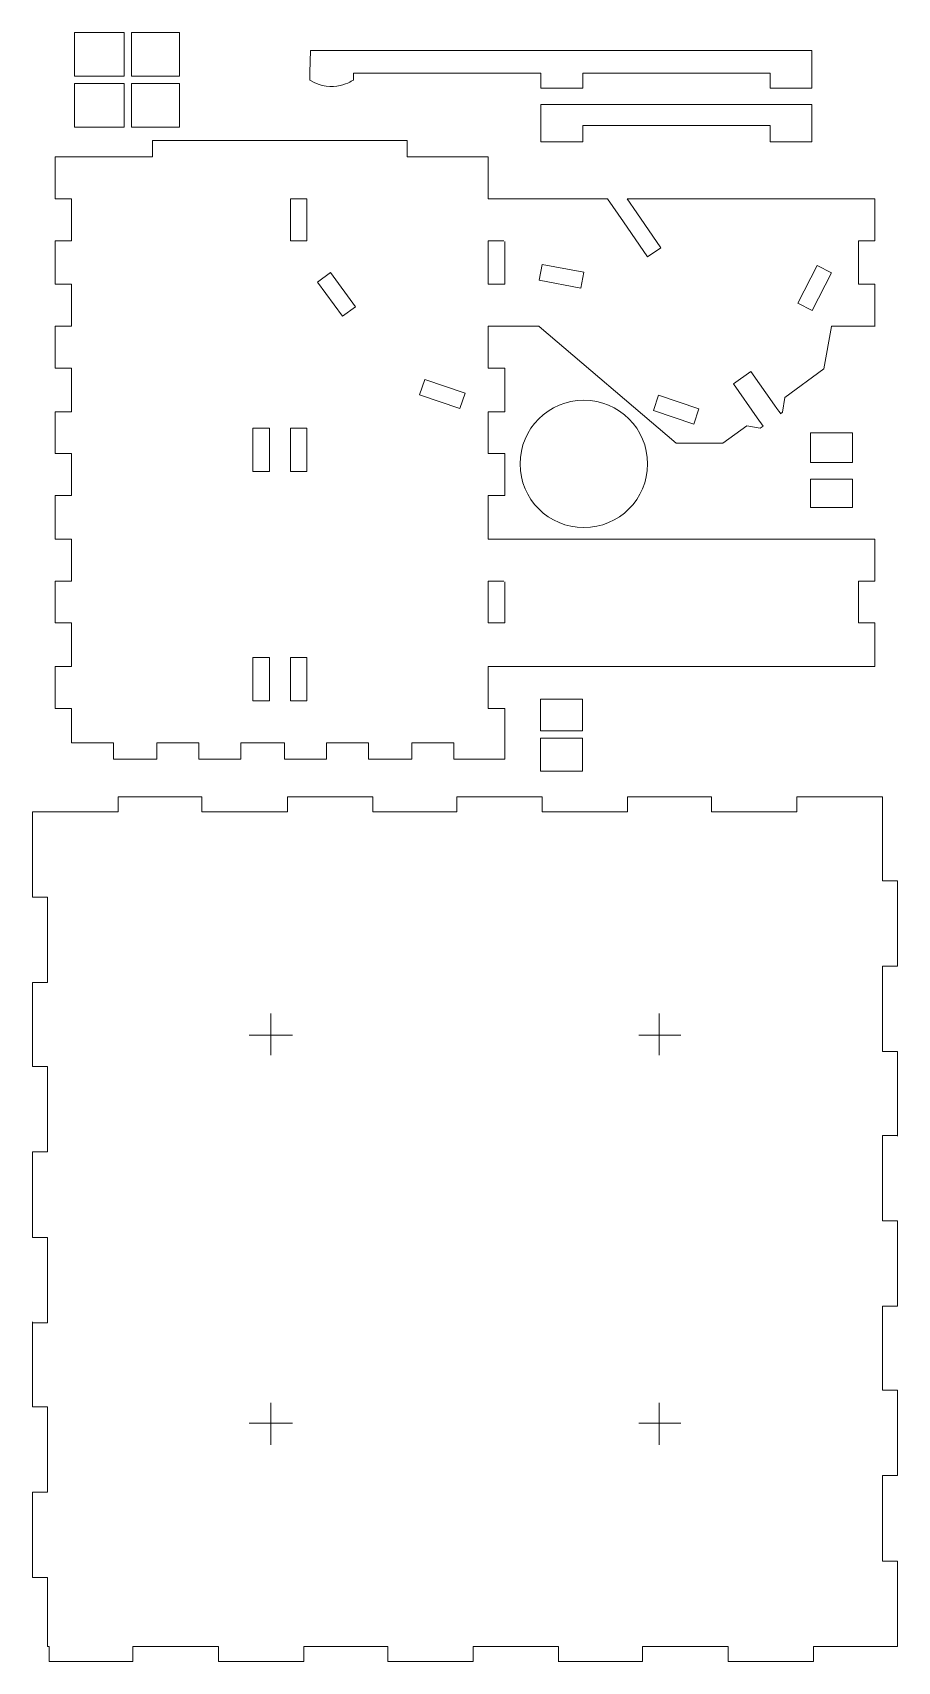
# Model space of a CAD drawing. Header units: millimetres. Extents: x -85 to 85, y -161 to 159.
import ezdxf

# ---------------------------------------------------------------- set-up
doc = ezdxf.new("R2010")
doc.units = ezdxf.units.MM
doc.header["$MEASUREMENT"] = 0
doc.layers.add('Layer 1', color=7, linetype='Continuous')

msp = doc.modelspace()

# ---------------------------------------------------------------- linework, layer by layer
at = {"layer": 'Layer 1', "color": 1, "lineweight": 9}
for points, knots in [([(-76.47, 158.89), (-76.47, 158.89), (-66.77, 158.89), (-66.77, 158.89), (-66.77, 158.89), (-66.77, 158.89), (-66.77, 150.37), (-66.77, 150.37), (-66.77, 150.37), (-66.77, 150.37), (-76.47, 150.37), (-76.47, 150.37), (-76.47, 150.37), (-76.47, 150.37), (-76.47, 158.89), (-76.47, 158.89)], [0, 0, 0, 0, 0.2, 0.2, 0.2, 0.2, 0.4, 0.4, 0.4, 0.4, 0.6, 0.6, 0.6, 0.6, 1, 1, 1, 1]), ([(-65.3, 158.89), (-65.3, 158.89), (-55.89, 158.89), (-55.89, 158.89), (-55.89, 158.89), (-55.89, 158.89), (-55.89, 150.37), (-55.89, 150.37), (-55.89, 150.37), (-55.89, 150.37), (-65.3, 150.37), (-65.3, 150.37), (-65.3, 150.37), (-65.3, 150.37), (-65.3, 158.89), (-65.3, 158.89)], [0, 0, 0, 0, 0.2, 0.2, 0.2, 0.2, 0.4, 0.4, 0.4, 0.4, 0.6, 0.6, 0.6, 0.6, 1, 1, 1, 1]), ([(-30.32, 149.58), (-25.91, 146.69), (-21.79, 149.58), (-21.79, 149.58), (-21.79, 149.58), (-21.79, 149.58), (-21.79, 150.96), (-21.79, 150.96), (-21.79, 150.96), (-21.79, 150.96), (14.95, 150.96), (14.95, 150.96), (14.95, 150.96), (14.95, 150.96), (14.95, 148.02), (14.95, 148.02), (14.95, 148.02), (14.95, 148.02), (23.19, 148.02), (23.19, 148.02), (23.19, 148.02), (23.19, 148.02), (23.19, 150.96), (23.19, 150.96), (23.19, 150.96), (23.19, 150.96), (59.93, 150.96), (59.93, 150.96), (59.93, 150.96), (59.93, 150.96), (59.93, 148.02), (59.93, 148.02), (59.93, 148.02), (59.93, 148.02), (68.16, 148.02), (68.16, 148.02), (68.16, 148.02), (68.16, 148.02), (68.16, 151.08), (68.16, 151.08), (68.16, 151.08), (68.16, 151.08), (68.16, 155.37), (68.16, 155.37), (68.16, 155.37), (68.16, 155.37), (-30.2, 155.37), (-30.2, 155.37), (-30.2, 155.37), (-30.2, 155.37), (-30.32, 151.08), (-30.32, 151.08), (-30.32, 151.08), (-30.32, 151.08), (-30.32, 149.58), (-30.32, 149.58)], [0, 0, 0, 0, 0.066667, 0.066667, 0.066667, 0.066667, 0.133333, 0.133333, 0.133333, 0.133333, 0.2, 0.2, 0.2, 0.2, 0.266667, 0.266667, 0.266667, 0.266667, 0.333333, 0.333333, 0.333333, 0.333333, 0.4, 0.4, 0.4, 0.4, 0.466667, 0.466667, 0.466667, 0.466667, 0.533333, 0.533333, 0.533333, 0.533333, 0.6, 0.6, 0.6, 0.6, 0.666667, 0.666667, 0.666667, 0.666667, 0.733333, 0.733333, 0.733333, 0.733333, 0.8, 0.8, 0.8, 0.8, 0.866667, 0.866667, 0.866667, 0.866667, 1, 1, 1, 1]), ([(-76.47, 148.9), (-76.47, 148.9), (-66.77, 148.9), (-66.77, 148.9), (-66.77, 148.9), (-66.77, 148.9), (-66.77, 140.37), (-66.77, 140.37), (-66.77, 140.37), (-66.77, 140.37), (-76.47, 140.37), (-76.47, 140.37), (-76.47, 140.37), (-76.47, 140.37), (-76.47, 148.9), (-76.47, 148.9)], [0, 0, 0, 0, 0.2, 0.2, 0.2, 0.2, 0.4, 0.4, 0.4, 0.4, 0.6, 0.6, 0.6, 0.6, 1, 1, 1, 1]), ([(-65.3, 148.9), (-65.3, 148.9), (-55.89, 148.9), (-55.89, 148.9), (-55.89, 148.9), (-55.89, 148.9), (-55.89, 140.37), (-55.89, 140.37), (-55.89, 140.37), (-55.89, 140.37), (-65.3, 140.37), (-65.3, 140.37), (-65.3, 140.37), (-65.3, 140.37), (-65.3, 148.9), (-65.3, 148.9)], [0, 0, 0, 0, 0.2, 0.2, 0.2, 0.2, 0.4, 0.4, 0.4, 0.4, 0.6, 0.6, 0.6, 0.6, 1, 1, 1, 1]), ([(14.95, 137.43), (14.95, 137.43), (23.19, 137.43), (23.19, 137.43), (23.19, 137.43), (23.19, 137.43), (23.19, 140.67), (23.19, 140.67), (23.19, 140.67), (23.19, 140.67), (59.93, 140.67), (59.93, 140.67), (59.93, 140.67), (59.93, 140.67), (59.93, 137.43), (59.93, 137.43), (59.93, 137.43), (59.93, 137.43), (68.16, 137.43), (68.16, 137.43), (68.16, 137.43), (68.16, 137.43), (68.16, 140.59), (68.16, 140.59), (68.16, 140.59), (68.16, 140.59), (68.16, 144.78), (68.16, 144.78), (68.16, 144.78), (68.16, 144.78), (14.95, 144.78), (14.95, 144.78), (14.95, 144.78), (14.95, 144.78), (14.95, 144.78), (14.95, 144.78), (14.95, 144.78), (14.95, 144.78), (14.95, 137.43), (14.95, 137.43)], [0, 0, 0, 0, 0.090909, 0.090909, 0.090909, 0.090909, 0.181818, 0.181818, 0.181818, 0.181818, 0.272727, 0.272727, 0.272727, 0.272727, 0.363636, 0.363636, 0.363636, 0.363636, 0.454545, 0.454545, 0.454545, 0.454545, 0.545455, 0.545455, 0.545455, 0.545455, 0.636364, 0.636364, 0.636364, 0.636364, 0.727273, 0.727273, 0.727273, 0.727273, 0.818182, 0.818182, 0.818182, 0.818182, 1, 1, 1, 1]), ([(55.36, 81.77), (55.36, 81.77), (50.7, 78.35), (50.7, 78.35), (50.7, 78.35), (50.7, 78.35), (41.53, 78.35), (41.53, 78.35), (41.53, 78.35), (41.53, 78.35), (14.66, 101.25), (14.66, 101.25), (14.66, 101.25), (14.66, 101.25), (14.66, 101.28), (14.66, 101.28), (14.66, 101.28), (14.66, 101.28), (7.9, 101.28), (7.9, 101.28), (7.9, 101.28), (7.9, 101.28), (4.67, 101.28), (4.67, 101.28), (4.67, 101.28), (4.67, 101.28), (4.67, 93.04), (4.67, 93.04), (4.67, 93.04), (4.67, 93.04), (7.9, 93.04), (7.9, 93.04), (7.9, 93.04), (7.9, 93.04), (7.9, 84.52), (7.9, 84.52), (7.9, 84.52), (7.9, 84.52), (4.67, 84.52), (4.67, 84.52), (4.67, 84.52), (4.67, 84.52), (4.67, 76.29), (4.67, 76.29), (4.67, 76.29), (4.67, 76.29), (7.9, 76.29), (7.9, 76.29), (7.9, 76.29), (7.9, 76.29), (7.9, 68.06), (7.9, 68.06), (7.9, 68.06), (7.9, 68.06), (4.67, 68.06), (4.67, 68.06), (4.67, 68.06), (4.67, 68.06), (4.67, 59.53), (4.67, 59.53), (4.67, 59.53), (4.67, 59.53), (7.9, 59.53), (7.9, 59.53), (7.9, 59.53), (7.9, 59.53), (80.51, 59.53), (80.51, 59.53), (80.51, 59.53), (80.51, 59.53), (80.51, 51.3), (80.51, 51.3), (80.51, 51.3), (80.51, 51.3), (77.28, 51.3), (77.28, 51.3), (77.28, 51.3), (77.28, 51.3), (77.28, 43.07), (77.28, 43.07), (77.28, 43.07), (77.28, 43.07), (80.51, 43.07), (80.51, 43.07), (80.51, 43.07), (80.51, 43.07), (80.51, 34.6), (80.51, 34.6), (80.51, 34.6), (80.51, 34.6), (80.51, 34.61), (80.51, 34.61), (80.51, 34.61), (80.51, 34.61), (80.51, 34.54), (80.51, 34.54), (80.51, 34.54), (80.51, 34.54), (7.85, 34.54), (7.85, 34.54), (7.85, 34.54), (7.85, 34.54), (4.67, 34.54), (4.67, 34.54), (4.67, 34.54), (4.67, 34.54), (4.67, 26.31), (4.67, 26.31), (4.67, 26.31), (4.67, 26.31), (7.9, 26.31), (7.9, 26.31), (7.9, 26.31), (7.9, 26.31), (7.9, 16.32), (7.9, 16.32), (7.9, 16.32), (7.9, 16.32), (-2.1, 16.32), (-2.1, 16.32), (-2.1, 16.32), (-2.1, 16.32), (-2.1, 19.55), (-2.1, 19.55), (-2.1, 19.55), (-2.1, 19.55), (-10.33, 19.55), (-10.33, 19.55), (-10.33, 19.55), (-10.33, 19.55), (-10.33, 16.32), (-10.33, 16.32), (-10.33, 16.32), (-10.33, 16.32), (-18.73, 16.32), (-18.73, 16.32), (-18.73, 16.32), (-18.73, 16.32), (-18.85, 16.32), (-18.85, 16.32), (-18.85, 16.32), (-18.85, 16.32), (-18.85, 19.55), (-18.85, 19.55), (-18.85, 19.55), (-18.85, 19.55), (-27.08, 19.55), (-27.08, 19.55), (-27.08, 19.55), (-27.08, 19.55), (-27.08, 16.32), (-27.08, 16.32), (-27.08, 16.32), (-27.08, 16.32), (-35.31, 16.32), (-35.31, 16.32), (-35.31, 16.32), (-35.31, 16.32), (-35.31, 19.55), (-35.31, 19.55), (-35.31, 19.55), (-35.31, 19.55), (-43.84, 19.55), (-43.84, 19.55), (-43.84, 19.55), (-43.84, 19.55), (-43.84, 16.32), (-43.84, 16.32), (-43.84, 16.32), (-43.84, 16.32), (-52.07, 16.32), (-52.07, 16.32), (-52.07, 16.32), (-52.07, 16.32), (-52.07, 19.55), (-52.07, 19.55), (-52.07, 19.55), (-52.07, 19.55), (-60.3, 19.55), (-60.3, 19.55), (-60.3, 19.55), (-60.3, 19.55), (-60.3, 16.32), (-60.3, 16.32), (-60.3, 16.32), (-60.3, 16.32), (-68.83, 16.32), (-68.83, 16.32), (-68.83, 16.32), (-68.83, 16.32), (-68.83, 19.55), (-68.83, 19.55), (-68.83, 19.55), (-68.83, 19.55), (-77.05, 19.55), (-77.05, 19.55), (-77.05, 19.55), (-77.05, 19.55), (-77.06, 19.55), (-77.06, 19.55), (-77.06, 19.55), (-77.06, 19.55), (-77.06, 26.31), (-77.06, 26.31), (-77.06, 26.31), (-77.06, 26.31), (-80.29, 26.31), (-80.29, 26.31), (-80.29, 26.31), (-80.29, 26.31), (-80.29, 34.54), (-80.29, 34.54), (-80.29, 34.54), (-80.29, 34.54), (-77.06, 34.54), (-77.06, 34.54), (-77.06, 34.54), (-77.06, 34.54), (-77.06, 43.07), (-77.06, 43.07), (-77.06, 43.07), (-77.06, 43.07), (-80.29, 43.07), (-80.29, 43.07), (-80.29, 43.07), (-80.29, 43.07), (-80.29, 51.26), (-80.29, 51.26), (-80.29, 51.26), (-80.29, 51.26), (-80.29, 51.3), (-80.29, 51.3), (-80.29, 51.3), (-80.29, 51.3), (-77.06, 51.3), (-77.06, 51.3), (-77.06, 51.3), (-77.06, 51.3), (-77.06, 59.53), (-77.06, 59.53), (-77.06, 59.53), (-77.06, 59.53), (-80.29, 59.53), (-80.29, 59.53), (-80.29, 59.53), (-80.29, 59.53), (-80.29, 68.06), (-80.29, 68.06), (-80.29, 68.06), (-80.29, 68.06), (-77.06, 68.06), (-77.06, 68.06), (-77.06, 68.06), (-77.06, 68.06), (-77.06, 76.29), (-77.06, 76.29), (-77.06, 76.29), (-77.06, 76.29), (-80.29, 76.29), (-80.29, 76.29), (-80.29, 76.29), (-80.29, 76.29), (-80.29, 84.52), (-80.29, 84.52), (-80.29, 84.52), (-80.29, 84.52), (-77.06, 84.52), (-77.06, 84.52), (-77.06, 84.52), (-77.06, 84.52), (-77.06, 93.04), (-77.06, 93.04), (-77.06, 93.04), (-77.06, 93.04), (-80.29, 93.04), (-80.29, 93.04), (-80.29, 93.04), (-80.29, 93.04), (-80.29, 101.28), (-80.29, 101.28), (-80.29, 101.28), (-80.29, 101.28), (-77.06, 101.28), (-77.06, 101.28), (-77.06, 101.28), (-77.06, 101.28), (-77.06, 109.51), (-77.06, 109.51), (-77.06, 109.51), (-77.06, 109.51), (-80.29, 109.51), (-80.29, 109.51), (-80.29, 109.51), (-80.29, 109.51), (-80.29, 117.92), (-80.29, 117.92), (-80.29, 117.92), (-80.29, 117.92), (-80.29, 118.03), (-80.29, 118.03), (-80.29, 118.03), (-80.29, 118.03), (-77.06, 118.03), (-77.06, 118.03), (-77.06, 118.03), (-77.06, 118.03), (-77.06, 126.26), (-77.06, 126.26), (-77.06, 126.26), (-77.06, 126.26), (-80.29, 126.26), (-80.29, 126.26), (-80.29, 126.26), (-80.29, 126.26), (-80.29, 134.49), (-80.29, 134.49), (-80.29, 134.49), (-80.29, 134.49), (-77.06, 134.49), (-77.06, 134.49), (-77.06, 134.49), (-77.06, 134.49), (-61.18, 134.49), (-61.18, 134.49), (-61.18, 134.49), (-61.18, 134.49), (-61.18, 137.73), (-61.18, 137.73), (-61.18, 137.73), (-61.18, 137.73), (-44.51, 137.73), (-44.51, 137.73), (-44.51, 137.73), (-44.51, 137.73), (-27.86, 137.73), (-27.86, 137.73), (-27.86, 137.73), (-27.86, 137.73), (-11.21, 137.73), (-11.21, 137.73), (-11.21, 137.73), (-11.21, 137.73), (-11.21, 134.49), (-11.21, 134.49), (-11.21, 134.49), (-11.21, 134.49), (4.67, 134.49), (4.67, 134.49), (4.67, 134.49), (4.67, 134.49), (4.67, 126.26), (4.67, 126.26), (4.67, 126.26), (4.67, 126.26), (7.9, 126.26), (7.9, 126.26), (7.9, 126.26), (7.9, 126.26), (28.09, 126.26), (28.09, 126.26), (28.09, 126.26), (28.09, 126.26), (31.18, 121.77), (31.18, 121.77), (31.18, 121.77), (31.18, 121.77), (35.9, 114.9), (35.9, 114.9), (35.9, 114.9), (35.9, 114.9), (38.51, 116.69), (38.51, 116.69), (38.51, 116.69), (38.51, 116.69), (33.79, 123.56), (33.79, 123.56), (33.79, 123.56), (33.79, 123.56), (31.93, 126.26), (31.93, 126.26), (31.93, 126.26), (31.93, 126.26), (31.93, 126.26), (31.93, 126.26), (31.93, 126.26), (31.93, 126.26), (80.51, 126.26), (80.51, 126.26), (80.51, 126.26), (80.51, 126.26), (80.51, 118.03), (80.51, 118.03), (80.51, 118.03), (80.51, 118.03), (77.28, 118.03), (77.28, 118.03), (77.28, 118.03), (77.28, 118.03), (77.28, 109.51), (77.28, 109.51), (77.28, 109.51), (77.28, 109.51), (80.51, 109.51), (80.51, 109.51), (80.51, 109.51), (80.51, 109.51), (80.51, 101.26), (80.51, 101.26), (80.51, 101.26), (80.51, 101.26), (80.51, 101.28), (80.51, 101.28), (80.51, 101.28), (80.51, 101.28), (71.98, 101.28), (71.98, 101.28), (71.98, 101.28), (71.98, 101.28), (71.98, 101.25), (71.98, 101.25), (71.98, 101.25), (71.98, 101.25), (70.52, 92.92), (70.52, 92.92), (70.52, 92.92), (70.52, 92.92), (62.87, 87.29), (62.87, 87.29), (62.87, 87.29), (62.87, 87.29), (62.87, 87.3), (62.87, 87.3), (62.87, 87.3), (62.87, 87.3), (62.41, 84.4), (62.41, 84.4), (62.41, 84.4), (62.41, 84.4), (62.02, 84.13), (62.02, 84.13), (62.02, 84.13), (62.02, 84.13), (61.45, 84.93), (60.84, 85.81), (60.84, 85.81), (60.84, 85.81), (56.2, 92.39), (56.2, 92.39), (56.2, 92.39), (56.2, 92.39), (52.75, 89.96), (52.75, 89.96), (52.75, 89.96), (52.75, 89.96), (57.44, 83.31), (57.44, 83.31), (57.44, 83.31), (57.44, 83.31), (58.58, 81.7), (58.58, 81.7), (58.58, 81.7), (58.58, 81.7), (58, 81.29), (58, 81.29), (58, 81.29), (58, 81.29), (55.37, 81.75), (55.37, 81.75)], [0, 0, 0, 0, 0.008475, 0.008475, 0.008475, 0.008475, 0.016949, 0.016949, 0.016949, 0.016949, 0.025424, 0.025424, 0.025424, 0.025424, 0.033898, 0.033898, 0.033898, 0.033898, 0.042373, 0.042373, 0.042373, 0.042373, 0.050847, 0.050847, 0.050847, 0.050847, 0.059322, 0.059322, 0.059322, 0.059322, 0.067797, 0.067797, 0.067797, 0.067797, 0.076271, 0.076271, 0.076271, 0.076271, 0.084746, 0.084746, 0.084746, 0.084746, 0.09322, 0.09322, 0.09322, 0.09322, 0.101695, 0.101695, 0.101695, 0.101695, 0.110169, 0.110169, 0.110169, 0.11017, 0.118644, 0.118644, 0.118644, 0.118644, 0.127119, 0.127119, 0.127119, 0.127119, 0.135593, 0.135593, 0.135593, 0.135593, 0.144068, 0.144068, 0.144068, 0.144068, 0.152542, 0.152542, 0.152542, 0.152542, 0.161017, 0.161017, 0.161017, 0.161017, 0.169492, 0.169492, 0.169492, 0.169492, 0.177966, 0.177966, 0.177966, 0.177966, 0.186441, 0.186441, 0.186441, 0.186441, 0.194915, 0.194915, 0.194915, 0.194915, 0.20339, 0.20339, 0.20339, 0.20339, 0.211864, 0.211864, 0.211864, 0.211864, 0.220339, 0.220339, 0.220339, 0.220339, 0.228814, 0.228814, 0.228814, 0.228814, 0.237288, 0.237288, 0.237288, 0.237288, 0.245763, 0.245763, 0.245763, 0.245763, 0.254237, 0.254237, 0.254237, 0.254237, 0.262712, 0.262712, 0.262712, 0.262712, 0.271186, 0.271186, 0.271186, 0.271186, 0.279661, 0.279661, 0.279661, 0.279661, 0.288136, 0.288136, 0.288136, 0.288136, 0.29661, 0.29661, 0.29661, 0.29661, 0.305085, 0.305085, 0.305085, 0.305085, 0.313559, 0.313559, 0.313559, 0.313559, 0.322034, 0.322034, 0.322034, 0.322034, 0.330508, 0.330508, 0.330508, 0.330508, 0.338983, 0.338983, 0.338983, 0.338983, 0.347458, 0.347458, 0.347458, 0.347458, 0.355932, 0.355932, 0.355932, 0.355932, 0.364407, 0.364407, 0.364407, 0.364407, 0.372881, 0.372881, 0.372881, 0.372881, 0.381356, 0.381356, 0.381356, 0.381356, 0.389831, 0.389831, 0.389831, 0.389831, 0.398305, 0.398305, 0.398305, 0.398305, 0.40678, 0.40678, 0.40678, 0.40678, 0.415254, 0.415254, 0.415254, 0.415254, 0.423729, 0.423729, 0.423729, 0.423729, 0.432203, 0.432203, 0.432203, 0.432203, 0.440678, 0.440678, 0.440678, 0.440678, 0.449153, 0.449153, 0.449153, 0.449153, 0.457627, 0.457627, 0.457627, 0.457627, 0.466102, 0.466102, 0.466102, 0.466102, 0.474576, 0.474576, 0.474576, 0.474576, 0.483051, 0.483051, 0.483051, 0.483051, 0.491525, 0.491525, 0.491525, 0.491525, 0.5, 0.5, 0.5, 0.5, 0.508475, 0.508475, 0.508475, 0.508475, 0.516949, 0.516949, 0.516949, 0.516949, 0.525424, 0.525424, 0.525424, 0.525424, 0.533898, 0.533898, 0.533898, 0.533898, 0.542373, 0.542373, 0.542373, 0.542373, 0.550847, 0.550847, 0.550847, 0.550847, 0.559322, 0.559322, 0.559322, 0.559322, 0.567797, 0.567797, 0.567797, 0.567797, 0.576271, 0.576271, 0.576271, 0.576271, 0.584746, 0.584746, 0.584746, 0.584746, 0.59322, 0.59322, 0.59322, 0.59322, 0.601695, 0.601695, 0.601695, 0.601695, 0.610169, 0.610169, 0.610169, 0.61017, 0.618644, 0.618644, 0.618644, 0.618644, 0.627119, 0.627119, 0.627119, 0.627119, 0.635593, 0.635593, 0.635593, 0.635593, 0.644068, 0.644068, 0.644068, 0.644068, 0.652542, 0.652542, 0.652542, 0.652542, 0.661017, 0.661017, 0.661017, 0.661017, 0.669492, 0.669492, 0.669492, 0.669492, 0.677966, 0.677966, 0.677966, 0.677966, 0.686441, 0.686441, 0.686441, 0.686441, 0.694915, 0.694915, 0.694915, 0.694915, 0.70339, 0.70339, 0.70339, 0.70339, 0.711864, 0.711864, 0.711864, 0.711864, 0.720339, 0.720339, 0.720339, 0.720339, 0.728814, 0.728814, 0.728814, 0.728814, 0.737288, 0.737288, 0.737288, 0.737288, 0.745763, 0.745763, 0.745763, 0.745763, 0.754237, 0.754237, 0.754237, 0.754237, 0.762712, 0.762712, 0.762712, 0.762712, 0.771186, 0.771186, 0.771186, 0.771186, 0.779661, 0.779661, 0.779661, 0.779661, 0.788136, 0.788136, 0.788136, 0.788136, 0.79661, 0.79661, 0.79661, 0.79661, 0.805085, 0.805085, 0.805085, 0.805085, 0.813559, 0.813559, 0.813559, 0.813559, 0.822034, 0.822034, 0.822034, 0.822034, 0.830508, 0.830508, 0.830508, 0.830508, 0.838983, 0.838983, 0.838983, 0.838983, 0.847458, 0.847458, 0.847458, 0.847458, 0.855932, 0.855932, 0.855932, 0.855932, 0.864407, 0.864407, 0.864407, 0.864407, 0.872881, 0.872881, 0.872881, 0.872881, 0.881356, 0.881356, 0.881356, 0.881356, 0.889831, 0.889831, 0.889831, 0.889831, 0.898305, 0.898305, 0.898305, 0.898305, 0.90678, 0.90678, 0.90678, 0.90678, 0.915254, 0.915254, 0.915254, 0.915254, 0.923729, 0.923729, 0.923729, 0.923729, 0.932203, 0.932203, 0.932203, 0.932203, 0.940678, 0.940678, 0.940678, 0.940678, 0.949153, 0.949153, 0.949153, 0.949153, 0.957627, 0.957627, 0.957627, 0.957627, 0.966102, 0.966102, 0.966102, 0.966102, 0.974576, 0.974576, 0.974576, 0.974576, 0.983051, 0.983051, 0.983051, 0.983051, 1, 1, 1, 1]), ([(-34.14, 118.03), (-34.14, 118.03), (-30.9, 118.03), (-30.9, 118.03), (-30.9, 118.03), (-30.9, 118.03), (-30.9, 126.26), (-30.9, 126.26), (-30.9, 126.26), (-30.9, 126.26), (-34.14, 126.26), (-34.14, 126.26), (-34.14, 126.26), (-34.14, 126.26), (-34.14, 118.03), (-34.14, 118.03)], [0, 0, 0, 0, 0.2, 0.2, 0.2, 0.2, 0.4, 0.4, 0.4, 0.4, 0.6, 0.6, 0.6, 0.6, 1, 1, 1, 1]), ([(7.75, 118.03), (7.75, 118.03), (4.67, 118.03), (4.67, 118.03), (4.67, 118.03), (4.67, 118.03), (4.67, 117.92), (4.67, 117.92), (4.67, 117.92), (4.67, 117.92), (4.67, 109.51), (4.67, 109.51), (4.67, 109.51), (4.67, 109.51), (7.9, 109.51), (7.9, 109.51), (7.9, 109.51), (7.9, 109.51), (7.9, 117.89), (7.9, 117.89)], [0, 0, 0, 0, 0.166667, 0.166667, 0.166667, 0.166667, 0.333333, 0.333333, 0.333333, 0.333333, 0.5, 0.5, 0.5, 0.5, 0.666667, 0.666667, 0.666667, 0.666667, 1, 1, 1, 1]), ([(22.84, 108.77), (22.84, 108.77), (23.42, 111.89), (23.42, 111.89), (23.42, 111.89), (23.42, 111.89), (15.22, 113.4), (15.22, 113.4), (15.22, 113.4), (15.22, 113.4), (14.65, 110.29), (14.65, 110.29), (14.65, 110.29), (14.65, 110.29), (22.84, 108.77), (22.84, 108.77)], [0, 0, 0, 0, 0.2, 0.2, 0.2, 0.2, 0.4, 0.4, 0.4, 0.4, 0.6, 0.6, 0.6, 0.6, 1, 1, 1, 1]), ([(65.37, 105.79), (65.37, 105.79), (68.19, 104.34), (68.19, 104.34), (68.19, 104.34), (68.19, 104.34), (72.01, 111.75), (72.01, 111.75), (72.01, 111.75), (72.01, 111.75), (69.19, 113.2), (69.19, 113.2), (69.19, 113.2), (69.19, 113.2), (65.37, 105.79), (65.37, 105.79)], [0, 0, 0, 0, 0.2, 0.2, 0.2, 0.2, 0.4, 0.4, 0.4, 0.4, 0.6, 0.6, 0.6, 0.6, 1, 1, 1, 1]), ([(-23.92, 103.23), (-23.92, 103.23), (-21.36, 105.1), (-21.36, 105.1), (-21.36, 105.1), (-21.36, 105.1), (-26.28, 111.82), (-26.28, 111.82), (-26.28, 111.82), (-26.28, 111.82), (-28.84, 109.95), (-28.84, 109.95), (-28.84, 109.95), (-28.84, 109.95), (-23.92, 103.23), (-23.92, 103.23)], [0, 0, 0, 0, 0.2, 0.2, 0.2, 0.2, 0.4, 0.4, 0.4, 0.4, 0.6, 0.6, 0.6, 0.6, 1, 1, 1, 1]), ([(-0.89, 85.15), (-0.89, 85.15), (0.11, 88.16), (0.11, 88.16), (0.11, 88.16), (0.11, 88.16), (-7.79, 90.81), (-7.79, 90.81), (-7.79, 90.81), (-7.79, 90.81), (-8.79, 87.81), (-8.79, 87.81), (-8.79, 87.81), (-8.79, 87.81), (-0.89, 85.15), (-0.89, 85.15)], [0, 0, 0, 0, 0.2, 0.2, 0.2, 0.2, 0.4, 0.4, 0.4, 0.4, 0.6, 0.6, 0.6, 0.6, 1, 1, 1, 1]), ([(10.92, 74.28), (10.92, 81.18), (16.51, 86.78), (23.42, 86.78), (23.42, 86.78), (30.32, 86.78), (35.92, 81.18), (35.92, 74.28), (35.92, 74.28), (35.92, 67.38), (30.32, 61.78), (23.42, 61.78), (23.42, 61.78), (16.51, 61.78), (10.92, 67.38), (10.92, 74.28)], [0, 0, 0, 0, 0.2, 0.2, 0.2, 0.2, 0.4, 0.4, 0.4, 0.4, 0.6, 0.6, 0.6, 0.6, 1, 1, 1, 1]), ([(44.98, 82.1), (44.98, 82.1), (45.99, 85.1), (45.99, 85.1), (45.99, 85.1), (45.99, 85.1), (38.09, 87.75), (38.09, 87.75), (38.09, 87.75), (38.09, 87.75), (37.08, 84.75), (37.08, 84.75), (37.08, 84.75), (37.08, 84.75), (44.98, 82.1), (44.98, 82.1)], [0, 0, 0, 0, 0.2, 0.2, 0.2, 0.2, 0.4, 0.4, 0.4, 0.4, 0.6, 0.6, 0.6, 0.6, 1, 1, 1, 1]), ([(-41.49, 72.76), (-41.49, 72.76), (-38.25, 72.76), (-38.25, 72.76), (-38.25, 72.76), (-38.25, 72.76), (-38.25, 81.29), (-38.25, 81.29), (-38.25, 81.29), (-38.25, 81.29), (-41.49, 81.29), (-41.49, 81.29), (-41.49, 81.29), (-41.49, 81.29), (-41.49, 72.76), (-41.49, 72.76)], [0, 0, 0, 0, 0.2, 0.2, 0.2, 0.2, 0.4, 0.4, 0.4, 0.4, 0.6, 0.6, 0.6, 0.6, 1, 1, 1, 1]), ([(-34.14, 72.76), (-34.14, 72.76), (-30.9, 72.76), (-30.9, 72.76), (-30.9, 72.76), (-30.9, 72.76), (-30.9, 81.29), (-30.9, 81.29), (-30.9, 81.29), (-30.9, 81.29), (-34.14, 81.29), (-34.14, 81.29), (-34.14, 81.29), (-34.14, 81.29), (-34.14, 72.76), (-34.14, 72.76)], [0, 0, 0, 0, 0.2, 0.2, 0.2, 0.2, 0.4, 0.4, 0.4, 0.4, 0.6, 0.6, 0.6, 0.6, 1, 1, 1, 1]), ([(76.1, 74.52), (76.1, 74.52), (67.87, 74.52), (67.87, 74.52), (67.87, 74.52), (67.87, 74.52), (67.87, 80.4), (67.87, 80.4), (67.87, 80.4), (67.87, 80.4), (76.1, 80.4), (76.1, 80.4), (76.1, 80.4), (76.1, 80.4), (76.1, 74.52), (76.1, 74.52)], [0, 0, 0, 0, 0.2, 0.2, 0.2, 0.2, 0.4, 0.4, 0.4, 0.4, 0.6, 0.6, 0.6, 0.6, 1, 1, 1, 1]), ([(76.1, 65.71), (76.1, 65.71), (67.87, 65.71), (67.87, 65.71), (67.87, 65.71), (67.87, 65.71), (67.87, 71.29), (67.87, 71.29), (67.87, 71.29), (67.87, 71.29), (76.1, 71.29), (76.1, 71.29), (76.1, 71.29), (76.1, 71.29), (76.1, 65.71), (76.1, 65.71)], [0, 0, 0, 0, 0.2, 0.2, 0.2, 0.2, 0.4, 0.4, 0.4, 0.4, 0.6, 0.6, 0.6, 0.6, 1, 1, 1, 1]), ([(7.75, 51.3), (7.75, 51.3), (4.67, 51.3), (4.67, 51.3), (4.67, 51.3), (4.67, 51.3), (4.67, 51.26), (4.67, 51.26), (4.67, 51.26), (4.67, 51.26), (4.67, 43.07), (4.67, 43.07), (4.67, 43.07), (4.67, 43.07), (7.9, 43.07), (7.9, 43.07), (7.9, 43.07), (7.9, 43.07), (7.9, 51.15), (7.9, 51.15)], [0, 0, 0, 0, 0.166667, 0.166667, 0.166667, 0.166667, 0.333333, 0.333333, 0.333333, 0.333333, 0.5, 0.5, 0.5, 0.5, 0.666667, 0.666667, 0.666667, 0.666667, 1, 1, 1, 1]), ([(-41.49, 27.78), (-41.49, 27.78), (-38.25, 27.78), (-38.25, 27.78), (-38.25, 27.78), (-38.25, 27.78), (-38.25, 36.31), (-38.25, 36.31), (-38.25, 36.31), (-38.25, 36.31), (-41.49, 36.31), (-41.49, 36.31), (-41.49, 36.31), (-41.49, 36.31), (-41.49, 27.78), (-41.49, 27.78)], [0, 0, 0, 0, 0.2, 0.2, 0.2, 0.2, 0.4, 0.4, 0.4, 0.4, 0.6, 0.6, 0.6, 0.6, 1, 1, 1, 1]), ([(-34.14, 27.78), (-34.14, 27.78), (-30.9, 27.78), (-30.9, 27.78), (-30.9, 27.78), (-30.9, 27.78), (-30.9, 36.31), (-30.9, 36.31), (-30.9, 36.31), (-30.9, 36.31), (-34.14, 36.31), (-34.14, 36.31), (-34.14, 36.31), (-34.14, 36.31), (-34.14, 27.78), (-34.14, 27.78)], [0, 0, 0, 0, 0.2, 0.2, 0.2, 0.2, 0.4, 0.4, 0.4, 0.4, 0.6, 0.6, 0.6, 0.6, 1, 1, 1, 1]), ([(23.15, 21.94), (23.15, 21.94), (14.92, 21.94), (14.92, 21.94), (14.92, 21.94), (14.92, 21.94), (14.92, 28.12), (14.92, 28.12), (14.92, 28.12), (14.92, 28.12), (23.15, 28.12), (23.15, 28.12), (23.15, 28.12), (23.15, 28.12), (23.15, 21.94), (23.15, 21.94)], [0, 0, 0, 0, 0.2, 0.2, 0.2, 0.2, 0.4, 0.4, 0.4, 0.4, 0.6, 0.6, 0.6, 0.6, 1, 1, 1, 1]), ([(23.15, 14.01), (23.15, 14.01), (14.92, 14.01), (14.92, 14.01), (14.92, 14.01), (14.92, 14.01), (14.92, 20.47), (14.92, 20.47), (14.92, 20.47), (14.92, 20.47), (23.15, 20.47), (23.15, 20.47), (23.15, 20.47), (23.15, 20.47), (23.15, 14.01), (23.15, 14.01)], [0, 0, 0, 0, 0.2, 0.2, 0.2, 0.2, 0.4, 0.4, 0.4, 0.4, 0.6, 0.6, 0.6, 0.6, 1, 1, 1, 1]), ([(-81.61, 6.03), (-81.61, 6.03), (-84.7, 6.03), (-84.7, 6.03), (-84.7, 6.03), (-84.7, 6.03), (-84.7, -10.73), (-84.7, -10.73), (-84.7, -10.73), (-84.7, -10.73), (-81.76, -10.73), (-81.76, -10.73), (-81.76, -10.73), (-81.76, -10.73), (-81.76, -27.48), (-81.76, -27.48), (-81.76, -27.48), (-81.76, -27.48), (-84.7, -27.48), (-84.7, -27.48), (-84.7, -27.48), (-84.7, -27.48), (-84.7, -43.94), (-84.7, -43.94), (-84.7, -43.94), (-84.7, -43.94), (-81.76, -43.94), (-81.76, -43.94), (-81.76, -43.94), (-81.76, -43.94), (-81.76, -60.7), (-81.76, -60.7), (-81.76, -60.7), (-81.76, -60.7), (-84.7, -60.7), (-84.7, -60.7), (-84.7, -60.7), (-84.7, -60.7), (-84.7, -77.46), (-84.7, -77.46), (-84.7, -77.46), (-84.7, -77.46), (-81.76, -77.46), (-81.76, -77.46), (-81.76, -77.46), (-81.76, -77.46), (-81.76, -94.21), (-81.76, -94.21), (-81.76, -94.21), (-81.76, -94.21), (-84.7, -94.21), (-84.7, -94.21), (-84.7, -94.21), (-84.7, -94.21), (-84.7, -94.06), (-84.7, -94.06), (-84.7, -94.06), (-84.7, -94.06), (-84.7, -110.68), (-84.7, -110.68), (-84.7, -110.68), (-84.7, -110.68), (-81.76, -110.68), (-81.76, -110.68), (-81.76, -110.68), (-81.76, -110.68), (-81.76, -127.43), (-81.76, -127.43), (-81.76, -127.43), (-81.76, -127.43), (-84.7, -127.43), (-84.7, -127.43), (-84.7, -127.43), (-84.7, -127.43), (-84.7, -144.19), (-84.7, -144.19), (-84.7, -144.19), (-84.7, -144.19), (-81.76, -144.19), (-81.76, -144.19), (-81.76, -144.19), (-81.76, -144.19), (-81.76, -157.71), (-81.76, -157.71), (-81.76, -157.71), (-81.76, -157.71), (-81.47, -157.71), (-81.47, -157.71), (-81.47, -157.71), (-81.47, -157.71), (-81.47, -160.65), (-81.47, -160.65), (-81.47, -160.65), (-81.47, -160.65), (-65.01, -160.65), (-65.01, -160.65), (-65.01, -160.65), (-65.01, -160.65), (-65.01, -157.71), (-65.01, -157.71), (-65.01, -157.71), (-65.01, -157.71), (-48.25, -157.71), (-48.25, -157.71), (-48.25, -157.71), (-48.25, -157.71), (-48.25, -160.65), (-48.25, -160.65), (-48.25, -160.65), (-48.25, -160.65), (-31.49, -160.65), (-31.49, -160.65), (-31.49, -160.65), (-31.49, -160.65), (-31.49, -157.71), (-31.49, -157.71), (-31.49, -157.71), (-31.49, -157.71), (-15.03, -157.71), (-15.03, -157.71), (-15.03, -157.71), (-15.03, -157.71), (-15.03, -160.65), (-15.03, -160.65), (-15.03, -160.65), (-15.03, -160.65), (1.73, -160.65), (1.73, -160.65), (1.73, -160.65), (1.73, -160.65), (1.73, -157.71), (1.73, -157.71), (1.73, -157.71), (1.73, -157.71), (18.48, -157.71), (18.48, -157.71), (18.48, -157.71), (18.48, -157.71), (18.48, -160.65), (18.48, -160.65), (18.48, -160.65), (18.48, -160.65), (18.36, -160.65), (18.36, -160.65), (18.36, -160.65), (18.36, -160.65), (34.94, -160.65), (34.94, -160.65), (34.94, -160.65), (34.94, -160.65), (34.94, -157.71), (34.94, -157.71), (34.94, -157.71), (34.94, -157.71), (51.7, -157.71), (51.7, -157.71), (51.7, -157.71), (51.7, -157.71), (51.7, -160.65), (51.7, -160.65), (51.7, -160.65), (51.7, -160.65), (68.46, -160.65), (68.46, -160.65), (68.46, -160.65), (68.46, -160.65), (68.46, -157.71), (68.46, -157.71), (68.46, -157.71), (68.46, -157.71), (81.88, -157.71), (81.88, -157.71), (81.88, -157.71), (81.88, -157.71), (81.86, -157.71), (81.86, -157.71), (81.86, -157.71), (81.86, -157.71), (84.92, -157.71), (84.92, -157.71), (84.92, -157.71), (84.92, -157.71), (84.92, -140.96), (84.92, -140.96), (84.92, -140.96), (84.92, -140.96), (81.98, -140.96), (81.98, -140.96), (81.98, -140.96), (81.98, -140.96), (81.98, -124.2), (81.98, -124.2), (81.98, -124.2), (81.98, -124.2), (84.92, -124.2), (84.92, -124.2), (84.92, -124.2), (84.92, -124.2), (84.92, -107.44), (84.92, -107.44), (84.92, -107.44), (84.92, -107.44), (81.98, -107.44), (81.98, -107.44), (81.98, -107.44), (81.98, -107.44), (81.98, -90.98), (81.98, -90.98), (81.98, -90.98), (81.98, -90.98), (84.92, -90.98), (84.92, -90.98), (84.92, -90.98), (84.92, -90.98), (84.92, -74.22), (84.92, -74.22), (84.92, -74.22), (84.92, -74.22), (81.98, -74.22), (81.98, -74.22), (81.98, -74.22), (81.98, -74.22), (81.98, -57.47), (81.98, -57.47), (81.98, -57.47), (81.98, -57.47), (84.92, -57.47), (84.92, -57.47), (84.92, -57.47), (84.92, -57.47), (84.92, -57.61), (84.92, -57.61), (84.92, -57.61), (84.92, -57.61), (84.92, -41.01), (84.92, -41.01), (84.92, -41.01), (84.92, -41.01), (81.98, -41.01), (81.98, -41.01), (81.98, -41.01), (81.98, -41.01), (81.98, -24.25), (81.98, -24.25), (81.98, -24.25), (81.98, -24.25), (84.92, -24.25), (84.92, -24.25), (84.92, -24.25), (84.92, -24.25), (84.92, -7.49), (84.92, -7.49), (84.92, -7.49), (84.92, -7.49), (81.98, -7.49), (81.98, -7.49), (81.98, -7.49), (81.98, -7.49), (81.98, 6.03), (81.98, 6.03), (81.98, 6.03), (81.98, 6.03), (81.98, 8.97), (81.98, 8.97), (81.98, 8.97), (81.98, 8.97), (65.22, 8.97), (65.22, 8.97), (65.22, 8.97), (65.22, 8.97), (65.22, 6.03), (65.22, 6.03), (65.22, 6.03), (65.22, 6.03), (48.47, 6.03), (48.47, 6.03), (48.47, 6.03), (48.47, 6.03), (48.47, 8.97), (48.47, 8.97), (48.47, 8.97), (48.47, 8.97), (32, 8.97), (32, 8.97), (32, 8.97), (32, 8.97), (32, 6.03), (32, 6.03), (32, 6.03), (32, 6.03), (15.25, 6.03), (15.25, 6.03), (15.25, 6.03), (15.25, 6.03), (15.25, 8.97), (15.25, 8.97), (15.25, 8.97), (15.25, 8.97), (-1.51, 8.97), (-1.51, 8.97), (-1.51, 8.97), (-1.51, 8.97), (-1.51, 6.03), (-1.51, 6.03), (-1.51, 6.03), (-1.51, 6.03), (-17.97, 6.03), (-17.97, 6.03), (-17.97, 6.03), (-17.97, 6.03), (-17.97, 8.97), (-17.97, 8.97), (-17.97, 8.97), (-17.97, 8.97), (-18.09, 8.97), (-18.09, 8.97), (-18.09, 8.97), (-18.09, 8.97), (-34.73, 8.97), (-34.73, 8.97), (-34.73, 8.97), (-34.73, 8.97), (-34.73, 6.03), (-34.73, 6.03), (-34.73, 6.03), (-34.73, 6.03), (-51.48, 6.03), (-51.48, 6.03), (-51.48, 6.03), (-51.48, 6.03), (-51.48, 8.97), (-51.48, 8.97), (-51.48, 8.97), (-51.48, 8.97), (-67.94, 8.97), (-67.94, 8.97), (-67.94, 8.97), (-67.94, 8.97), (-67.94, 6.03), (-67.94, 6.03), (-67.94, 6.03), (-67.94, 6.03), (-81.61, 6.03), (-81.61, 6.03)], [0, 0, 0, 0, 0.011494, 0.011494, 0.011494, 0.011494, 0.022989, 0.022989, 0.022989, 0.022989, 0.034483, 0.034483, 0.034483, 0.034483, 0.045977, 0.045977, 0.045977, 0.045977, 0.057471, 0.057471, 0.057471, 0.057471, 0.068966, 0.068966, 0.068966, 0.068966, 0.08046, 0.08046, 0.08046, 0.08046, 0.091954, 0.091954, 0.091954, 0.091954, 0.103448, 0.103448, 0.103448, 0.103448, 0.114943, 0.114943, 0.114943, 0.114943, 0.126437, 0.126437, 0.126437, 0.126437, 0.137931, 0.137931, 0.137931, 0.137931, 0.149425, 0.149425, 0.149425, 0.149425, 0.16092, 0.16092, 0.16092, 0.16092, 0.172414, 0.172414, 0.172414, 0.172414, 0.183908, 0.183908, 0.183908, 0.183908, 0.195402, 0.195402, 0.195402, 0.195402, 0.206897, 0.206897, 0.206897, 0.206897, 0.218391, 0.218391, 0.218391, 0.218391, 0.229885, 0.229885, 0.229885, 0.229885, 0.241379, 0.241379, 0.241379, 0.241379, 0.252874, 0.252874, 0.252874, 0.252874, 0.264368, 0.264368, 0.264368, 0.264368, 0.275862, 0.275862, 0.275862, 0.275862, 0.287356, 0.287356, 0.287356, 0.287356, 0.298851, 0.298851, 0.298851, 0.298851, 0.310345, 0.310345, 0.310345, 0.310345, 0.321839, 0.321839, 0.321839, 0.321839, 0.333333, 0.333333, 0.333333, 0.333333, 0.344828, 0.344828, 0.344828, 0.344828, 0.356322, 0.356322, 0.356322, 0.356322, 0.367816, 0.367816, 0.367816, 0.367816, 0.37931, 0.37931, 0.37931, 0.37931, 0.390805, 0.390805, 0.390805, 0.390805, 0.402299, 0.402299, 0.402299, 0.402299, 0.413793, 0.413793, 0.413793, 0.413793, 0.425287, 0.425287, 0.425287, 0.425287, 0.436782, 0.436782, 0.436782, 0.436782, 0.448276, 0.448276, 0.448276, 0.448276, 0.45977, 0.45977, 0.45977, 0.45977, 0.471264, 0.471264, 0.471264, 0.471264, 0.482759, 0.482759, 0.482759, 0.482759, 0.494253, 0.494253, 0.494253, 0.494253, 0.505747, 0.505747, 0.505747, 0.505747, 0.517241, 0.517241, 0.517241, 0.517241, 0.528736, 0.528736, 0.528736, 0.528736, 0.54023, 0.54023, 0.54023, 0.54023, 0.551724, 0.551724, 0.551724, 0.551724, 0.563218, 0.563218, 0.563218, 0.563218, 0.574713, 0.574713, 0.574713, 0.574713, 0.586207, 0.586207, 0.586207, 0.586207, 0.597701, 0.597701, 0.597701, 0.597701, 0.609195, 0.609195, 0.609195, 0.609195, 0.62069, 0.62069, 0.62069, 0.62069, 0.632184, 0.632184, 0.632184, 0.632184, 0.643678, 0.643678, 0.643678, 0.643678, 0.655172, 0.655172, 0.655172, 0.655172, 0.666667, 0.666667, 0.666667, 0.666667, 0.678161, 0.678161, 0.678161, 0.678161, 0.689655, 0.689655, 0.689655, 0.689655, 0.701149, 0.701149, 0.701149, 0.701149, 0.712644, 0.712644, 0.712644, 0.712644, 0.724138, 0.724138, 0.724138, 0.724138, 0.735632, 0.735632, 0.735632, 0.735632, 0.747126, 0.747126, 0.747126, 0.747126, 0.758621, 0.758621, 0.758621, 0.758621, 0.770115, 0.770115, 0.770115, 0.770115, 0.781609, 0.781609, 0.781609, 0.781609, 0.793103, 0.793103, 0.793103, 0.793103, 0.804598, 0.804598, 0.804598, 0.804598, 0.816092, 0.816092, 0.816092, 0.816092, 0.827586, 0.827586, 0.827586, 0.827586, 0.83908, 0.83908, 0.83908, 0.83908, 0.850575, 0.850575, 0.850575, 0.850575, 0.862069, 0.862069, 0.862069, 0.862069, 0.873563, 0.873563, 0.873563, 0.873563, 0.885057, 0.885057, 0.885057, 0.885057, 0.896552, 0.896552, 0.896552, 0.896552, 0.908046, 0.908046, 0.908046, 0.908046, 0.91954, 0.91954, 0.91954, 0.91954, 0.931034, 0.931034, 0.931034, 0.931034, 0.942529, 0.942529, 0.942529, 0.942529, 0.954023, 0.954023, 0.954023, 0.954023, 0.965517, 0.965517, 0.965517, 0.965517, 0.977011, 0.977011, 0.977011, 0.977012, 1, 1, 1, 1])]:
    msp.add_open_spline(points, degree=3, knots=knots, dxfattribs=at)
at = {"layer": 'Layer 1', "color": 5, "lineweight": 9}
for points in [[(-37.96, -33.51), (-37.96, -33.51), (-37.96, -41.74), (-37.96, -41.74)], [(38.18, -33.51), (38.18, -33.51), (38.18, -41.74), (38.18, -41.74)], [(-33.7, -37.77), (-33.7, -37.77), (-42.22, -37.77), (-42.22, -37.77)], [(42.44, -37.77), (42.44, -37.77), (34.21, -37.77), (34.21, -37.77)], [(-37.96, -109.94), (-37.96, -109.94), (-37.96, -118.17), (-37.96, -118.17)], [(38.18, -109.94), (38.18, -109.94), (38.18, -118.17), (38.18, -118.17)], [(-33.7, -113.91), (-33.7, -113.91), (-42.22, -113.91), (-42.22, -113.91)], [(42.44, -113.91), (42.44, -113.91), (34.21, -113.91), (34.21, -113.91)]]:
    msp.add_open_spline(points, degree=3, dxfattribs=at)

doc.saveas('drawing.dxf')
